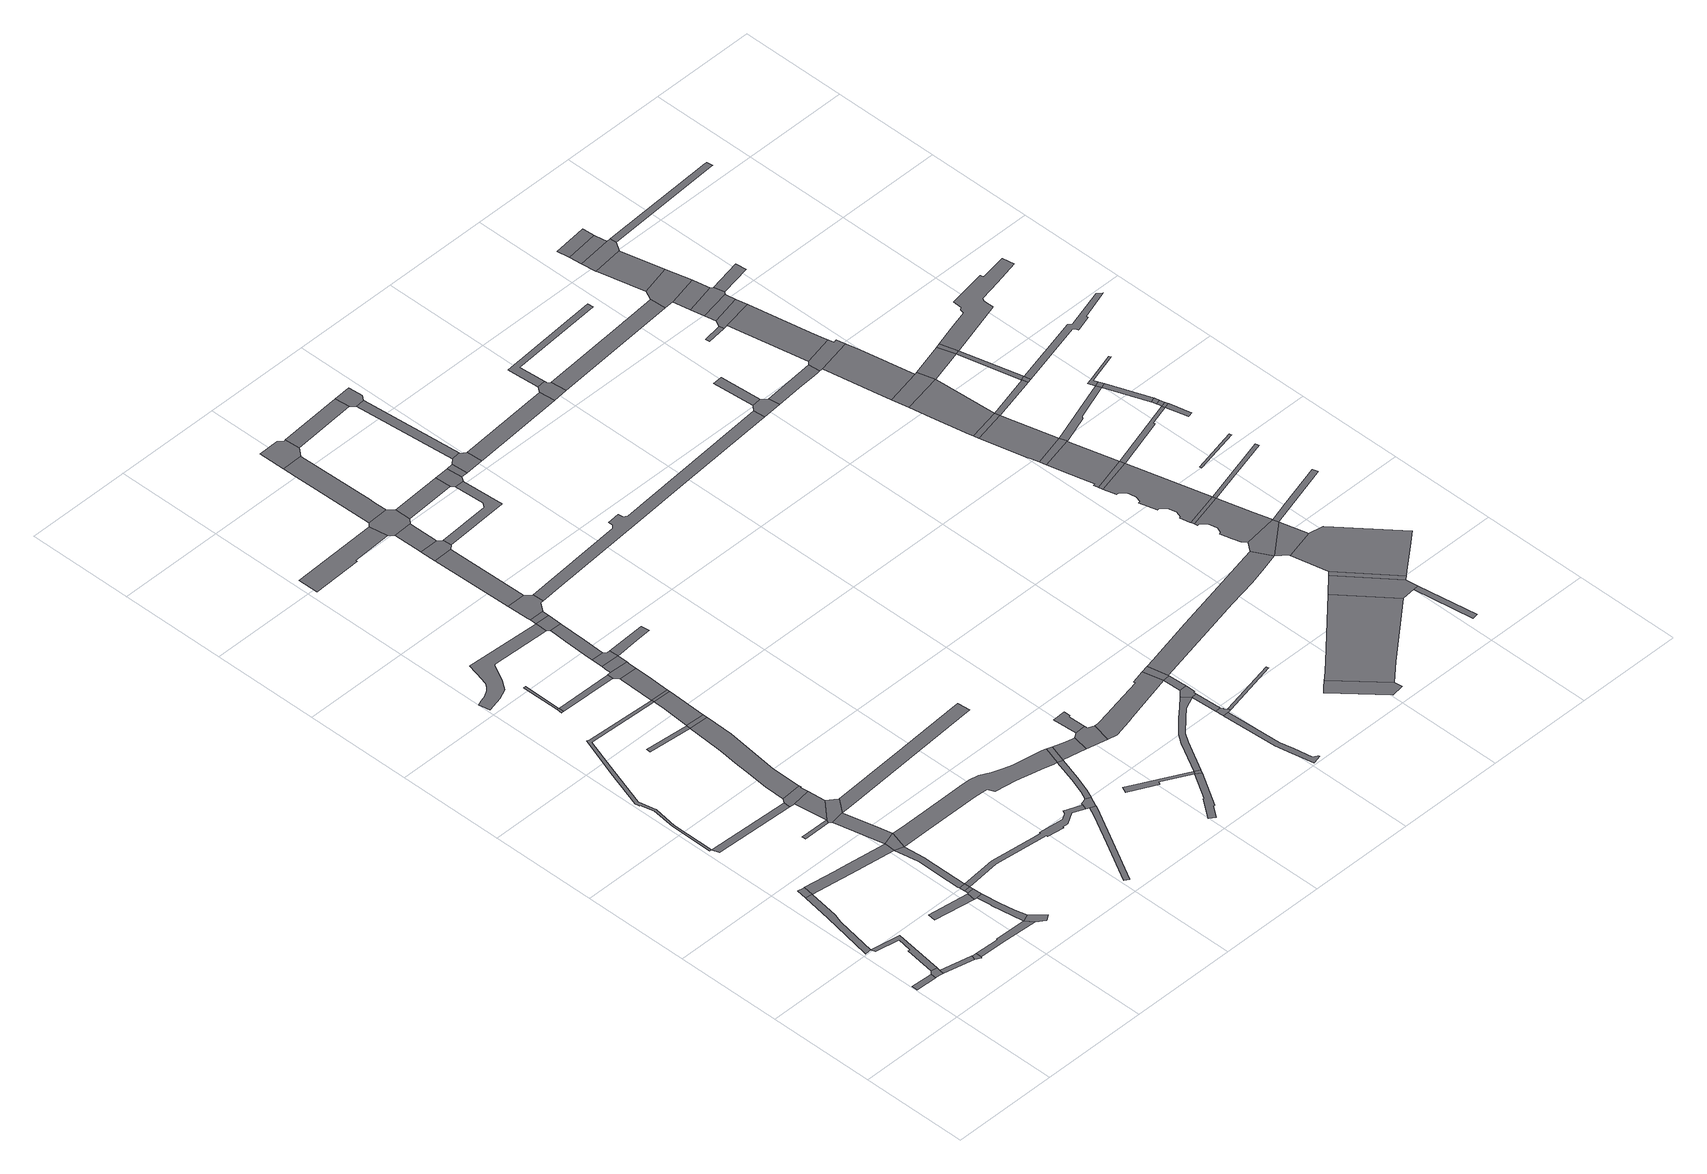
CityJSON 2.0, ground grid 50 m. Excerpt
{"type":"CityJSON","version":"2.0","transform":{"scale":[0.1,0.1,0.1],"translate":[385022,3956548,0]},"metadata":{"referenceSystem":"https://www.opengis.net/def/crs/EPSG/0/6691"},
"CityObjects":{
"road1":{"type":"Road","attributes":{"class":"1040","function":"9020","usage":"9","RoadStructureAttribute.sectionType":"1"},"geometry":[{"type":"MultiSurface","lod":"1","boundaries":[[[0,1,2,3]]]}]},
"road2":{"type":"Road","attributes":{"class":"1040","function":"9020","usage":"9","RoadStructureAttribute.sectionType":"4"},"geometry":[{"type":"MultiSurface","lod":"1","boundaries":[[[4,3,2,5,6,7,8]]]}]},
"road3":{"type":"Road","attributes":{"class":"1040","function":"9020","usage":"9","RoadStructureAttribute.sectionType":"1"},"geometry":[{"type":"MultiSurface","lod":"1","boundaries":[[[9,10,11,12,13,14,4,8]]]}]},
"road4":{"type":"Road","attributes":{"class":"1040","function":"9020","usage":"9","RoadStructureAttribute.sectionType":"1"},"geometry":[{"type":"MultiSurface","lod":"1","boundaries":[[[15,16,17,18,10,19,20,21]]]}]},
"road5":{"type":"Road","attributes":{"class":"1040","function":"9020","usage":"9","RoadStructureAttribute.sectionType":"1"},"geometry":[{"type":"MultiSurface","lod":"1","boundaries":[[[22,7,6,23]]]}]},
"road6":{"type":"Road","attributes":{"class":"1040","function":"9020","usage":"9","RoadStructureAttribute.sectionType":"4"},"geometry":[{"type":"MultiSurface","lod":"1","boundaries":[[[24,25,22,23,26,27]]]}]},
"road7":{"type":"Road","attributes":{"class":"1040","function":"9020","usage":"9","RoadStructureAttribute.sectionType":"4"},"geometry":[{"type":"MultiSurface","lod":"1","boundaries":[[[28,29,15,21,30]]]}]},
"road8":{"type":"Road","attributes":{"class":"1040","function":"9020","usage":"9","RoadStructureAttribute.sectionType":"1"},"geometry":[{"type":"MultiSurface","lod":"1","boundaries":[[[31,32,24,27,33,34,35,36]]]}]},
"road9":{"type":"Road","attributes":{"class":"1040","function":"9020","usage":"9","RoadStructureAttribute.sectionType":"1"},"geometry":[{"type":"MultiSurface","lod":"1","boundaries":[[[37,38,39,40]]]}]},
"road10":{"type":"Road","attributes":{"class":"1040","function":"9020","usage":"9","RoadStructureAttribute.sectionType":"1"},"geometry":[{"type":"MultiSurface","lod":"1","boundaries":[[[41,42,30,21,43,44,45,46]]]}]},
"road11":{"type":"Road","attributes":{"class":"1040","function":"9020","usage":"9","RoadStructureAttribute.sectionType":"1"},"geometry":[{"type":"MultiSurface","lod":"1","boundaries":[[[47,48,49,50]]]}]},
"road12":{"type":"Road","attributes":{"class":"1040","function":"9020","usage":"9","RoadStructureAttribute.sectionType":"1"},"geometry":[{"type":"MultiSurface","lod":"1","boundaries":[[[51,52,53,54,55,56,57,58,36]]]}]},
"road13":{"type":"Road","attributes":{"class":"1040","function":"9020","usage":"9","RoadStructureAttribute.sectionType":"4"},"geometry":[{"type":"MultiSurface","lod":"1","boundaries":[[[59,51,36,35,60,61,62]]]}]},
"road14":{"type":"Road","attributes":{"class":"1040","function":"9020","usage":"9","RoadStructureAttribute.sectionType":"4"},"geometry":[{"type":"MultiSurface","lod":"1","boundaries":[[[63,64,40,39,56,55]]]}]},
"road15":{"type":"Road","attributes":{"class":"1040","function":"9020","usage":"9","RoadStructureAttribute.sectionType":"1"},"geometry":[{"type":"MultiSurface","lod":"1","boundaries":[[[65,66,64,63]]]}]},
"road16":{"type":"Road","attributes":{"class":"1040","function":"9020","usage":"9","RoadStructureAttribute.sectionType":"4"},"geometry":[{"type":"MultiSurface","lod":"1","boundaries":[[[67,68,69,66,65]]]}]},
"road17":{"type":"Road","attributes":{"class":"1040","function":"9020","usage":"9","RoadStructureAttribute.sectionType":"1"},"geometry":[{"type":"MultiSurface","lod":"1","boundaries":[[[70,71,72,73]]]}]},
"road18":{"type":"Road","attributes":{"class":"1040","function":"9020","usage":"9","RoadStructureAttribute.sectionType":"1"},"geometry":[{"type":"MultiSurface","lod":"1","boundaries":[[[45,74,75,76,69,68,77,78,79,80]]]}]},
"road19":{"type":"Road","attributes":{"class":"1040","function":"9020","usage":"9","RoadStructureAttribute.sectionType":"1"},"geometry":[{"type":"MultiSurface","lod":"1","boundaries":[[[81,82,83,84,85,86,87,88,89,50,90,91,92,93,94,95,96,97]]]}]},
"road20":{"type":"Road","attributes":{"class":"1040","function":"9020","usage":"9","RoadStructureAttribute.sectionType":"4"},"geometry":[{"type":"MultiSurface","lod":"1","boundaries":[[[46,45,80,98]]]}]},
"road21":{"type":"Road","attributes":{"class":"1040","function":"9020","usage":"9","RoadStructureAttribute.sectionType":"1"},"geometry":[{"type":"MultiSurface","lod":"1","boundaries":[[[99,100,101,46,98]]]}]},
"road22":{"type":"Road","attributes":{"class":"1040","function":"9020","usage":"9","RoadStructureAttribute.sectionType":"1"},"geometry":[{"type":"MultiSurface","lod":"1","boundaries":[[[102,103,104,73]]]}]},
"road23":{"type":"Road","attributes":{"class":"1040","function":"9020","usage":"9","RoadStructureAttribute.sectionType":"4"},"geometry":[{"type":"MultiSurface","lod":"1","boundaries":[[[105,102,73,72,101,100]]]}]},
"road24":{"type":"Road","attributes":{"class":"1040","function":"9020","usage":"9","RoadStructureAttribute.sectionType":"4"},"geometry":[{"type":"MultiSurface","lod":"1","boundaries":[[[106,107,108,109,49,48,104,103]]]}]},
"road25":{"type":"Road","attributes":{"class":"1040","function":"9020","usage":"9","RoadStructureAttribute.sectionType":"4"},"geometry":[{"type":"MultiSurface","lod":"1","boundaries":[[[110,111,112,113,114,115]]]}]},
"road26":{"type":"Road","attributes":{"class":"1040","function":"9020","usage":"9","RoadStructureAttribute.sectionType":"1"},"geometry":[{"type":"MultiSurface","lod":"1","boundaries":[[[110,116,117,111]]]}]},
"road27":{"type":"Road","attributes":{"class":"1040","function":"9020","usage":"9","RoadStructureAttribute.sectionType":"1"},"geometry":[{"type":"MultiSurface","lod":"1","boundaries":[[[118,119,120,121,122]]]}]},
"road28":{"type":"Road","attributes":{"class":"1040","function":"9020","usage":"9","RoadStructureAttribute.sectionType":"1"},"geometry":[{"type":"MultiSurface","lod":"1","boundaries":[[[123,124,125,126,127,109,108,128,129,130,131,122]]]}]},
"road29":{"type":"Road","attributes":{"class":"1040","function":"9020","usage":"9","RoadStructureAttribute.sectionType":"1"},"geometry":[{"type":"MultiSurface","lod":"1","boundaries":[[[132,115,114,133,134]]]}]},
"road30":{"type":"Road","attributes":{"class":"1040","function":"9020","usage":"9","RoadStructureAttribute.sectionType":"1"},"geometry":[{"type":"MultiSurface","lod":"1","boundaries":[[[67,135,136,137,138,139,140,141,142,143,144,145,146,147,148,149,68]]]}]},
"road31":{"type":"Road","attributes":{"class":"1040","function":"9020","usage":"9","RoadStructureAttribute.sectionType":"1"},"geometry":[{"type":"MultiSurface","lod":"1","boundaries":[[[150,151,152,153,154,155,156,157,158,159,160,161,162,163,164,165,166,167,168,169,170,171,172,173]]]}]},
"road32":{"type":"Road","attributes":{"class":"1040","function":"9020","usage":"9","RoadStructureAttribute.sectionType":"4"},"geometry":[{"type":"MultiSurface","lod":"1","boundaries":[[[174,118,122,131,175]]]}]},
"road33":{"type":"Road","attributes":{"class":"1040","function":"9020","usage":"9","RoadStructureAttribute.sectionType":"1"},"geometry":[{"type":"MultiSurface","lod":"1","boundaries":[[[176,177,174,175,178]]]}]},
"road34":{"type":"Road","attributes":{"class":"1040","function":"9020","usage":"9","RoadStructureAttribute.sectionType":"4"},"geometry":[{"type":"MultiSurface","lod":"1","boundaries":[[[97,96,176,178,179]]]}]},
"road35":{"type":"Road","attributes":{"class":"1040","function":"9020","usage":"9","RoadStructureAttribute.sectionType":"1"},"geometry":[{"type":"MultiSurface","lod":"1","boundaries":[[[179,180,181,182,183,97]]]}]},
"road36":{"type":"Road","attributes":{"class":"1040","function":"9020","usage":"9","RoadStructureAttribute.sectionType":"1"},"geometry":[{"type":"MultiSurface","lod":"1","boundaries":[[[184,185,186,187,188,189,190,191,192,193,194,195,196,197,198,98,80,199,200,201,202,203,204,205,206,207]]]}]},
"road37":{"type":"Road","attributes":{"class":"1040","function":"9020","usage":"9","RoadStructureAttribute.sectionType":"1"},"geometry":[{"type":"MultiSurface","lod":"1","boundaries":[[[208,209,210,211,212,213,214,215]]]}]},
"road38":{"type":"Road","attributes":{"class":"1040","function":"9020","usage":"9","RoadStructureAttribute.sectionType":"4"},"geometry":[{"type":"MultiSurface","lod":"1","boundaries":[[[216,217,134,133,182,181,218]]]}]},
"road39":{"type":"Road","attributes":{"class":"1040","function":"9020","usage":"9","RoadStructureAttribute.sectionType":"1"},"geometry":[{"type":"MultiSurface","lod":"1","boundaries":[[[219,220,217,216,221]]]}]},
"road40":{"type":"Road","attributes":{"class":"1040","function":"9020","usage":"9","RoadStructureAttribute.sectionType":"4"},"geometry":[{"type":"MultiSurface","lod":"1","boundaries":[[[222,219,221,223,224,225]]]}]},
"road41":{"type":"Road","attributes":{"class":"1040","function":"9020","usage":"9","RoadStructureAttribute.sectionType":"1"},"geometry":[{"type":"MultiSurface","lod":"1","boundaries":[[[226,227,228,229,230,105,100]]]}]},
"road42":{"type":"Road","attributes":{"class":"1040","function":"9020","usage":"9","RoadStructureAttribute.sectionType":"1"},"geometry":[{"type":"MultiSurface","lod":"1","boundaries":[[[231,232,233,234,222,225,235]]]}]},
"road43":{"type":"Road","attributes":{"class":"1040","function":"9020","usage":"9","RoadStructureAttribute.sectionType":"1"},"geometry":[{"type":"MultiSurface","lod":"1","boundaries":[[[236,237,238,239,240,241,242]]]}]},
"road44":{"type":"Road","attributes":{"class":"1040","function":"9020","usage":"9","RoadStructureAttribute.sectionType":"4"},"geometry":[{"type":"MultiSurface","lod":"1","boundaries":[[[173,172,232,231,243]]]}]},
"road45":{"type":"Road","attributes":{"class":"1040","function":"9020","usage":"9","RoadStructureAttribute.sectionType":"1"},"geometry":[{"type":"MultiSurface","lod":"1","boundaries":[[[243,244,245,173]]]}]},
"road46":{"type":"Road","attributes":{"class":"1040","function":"9020","usage":"9","RoadStructureAttribute.sectionType":"4"},"geometry":[{"type":"MultiSurface","lod":"1","boundaries":[[[246,247,248,249,250,143,142,251,210,209,252]]]}]},
"road47":{"type":"Road","attributes":{"class":"1040","function":"9020","usage":"9","RoadStructureAttribute.sectionType":"1"},"geometry":[{"type":"MultiSurface","lod":"1","boundaries":[[[253,254,255,223,221]]]}]},
"road48":{"type":"Road","attributes":{"class":"1040","function":"9020","usage":"9","RoadStructureAttribute.sectionType":"4"},"geometry":[{"type":"MultiSurface","lod":"1","boundaries":[[[256,257,258,259,260,261,245,244]]]}]},
"road49":{"type":"Road","attributes":{"class":"1040","function":"9020","usage":"9","RoadStructureAttribute.sectionType":"1"},"geometry":[{"type":"MultiSurface","lod":"1","boundaries":[[[262,263,260,259]]]}]},
"road50":{"type":"Road","attributes":{"class":"1040","function":"9020","usage":"9","RoadStructureAttribute.sectionType":"1"},"geometry":[{"type":"MultiSurface","lod":"1","boundaries":[[[264,265,249,248,266,267,268,207]]]}]},
"road51":{"type":"Road","attributes":{"class":"1040","function":"9020","usage":"9","RoadStructureAttribute.sectionType":"4"},"geometry":[{"type":"MultiSurface","lod":"1","boundaries":[[[269,270,271,272,273,274,263,262]]]}]},
"road52":{"type":"Road","attributes":{"class":"1040","function":"9020","usage":"9","RoadStructureAttribute.sectionType":"1"},"geometry":[{"type":"MultiSurface","lod":"1","boundaries":[[[275,276,273,272]]]}]},
"road53":{"type":"Road","attributes":{"class":"1040","function":"9020","usage":"9","RoadStructureAttribute.sectionType":"4"},"geometry":[{"type":"MultiSurface","lod":"1","boundaries":[[[277,184,207,268,278]]]}]},
"road54":{"type":"Road","attributes":{"class":"1040","function":"9020","usage":"9","RoadStructureAttribute.sectionType":"4"},"geometry":[{"type":"MultiSurface","lod":"1","boundaries":[[[279,280,281,282,239,238,276,275]]]}]},
"road55":{"type":"Road","attributes":{"class":"1040","function":"9020","usage":"9","RoadStructureAttribute.sectionType":"1"},"geometry":[{"type":"MultiSurface","lod":"1","boundaries":[[[283,284,285,286,287,288]]]}]},
"road56":{"type":"Road","attributes":{"class":"1040","function":"9020","usage":"9","RoadStructureAttribute.sectionType":"1"},"geometry":[{"type":"MultiSurface","lod":"1","boundaries":[[[289,290,277,278,291,292]]]}]},
"road57":{"type":"Road","attributes":{"class":"1040","function":"9020","usage":"9","RoadStructureAttribute.sectionType":"1"},"geometry":[{"type":"MultiSurface","lod":"1","boundaries":[[[293,294,295,296,297,298,299,288]]]}]},
"road58":{"type":"Road","attributes":{"class":"1040","function":"9020","usage":"9","RoadStructureAttribute.sectionType":"1"},"geometry":[{"type":"MultiSurface","lod":"1","boundaries":[[[300,301,302,303,304,305,282,281]]]}]},
"road59":{"type":"Road","attributes":{"class":"1040","function":"9020","usage":"9","RoadStructureAttribute.sectionType":"4"},"geometry":[{"type":"MultiSurface","lod":"1","boundaries":[[[306,307,308,292,291,309,310]]]}]},
"road60":{"type":"Road","attributes":{"class":"1040","function":"9020","usage":"9","RoadStructureAttribute.sectionType":"4"},"geometry":[{"type":"MultiSurface","lod":"1","boundaries":[[[311,312,283,288,299,313]]]}]},
"road61":{"type":"Road","attributes":{"class":"1040","function":"9020","usage":"9","RoadStructureAttribute.sectionType":"4"},"geometry":[{"type":"MultiSurface","lod":"1","boundaries":[[[314,303,302,315,316,317,318]]]}]},
"road62":{"type":"Road","attributes":{"class":"1040","function":"9020","usage":"9","RoadStructureAttribute.sectionType":"1"},"geometry":[{"type":"MultiSurface","lod":"1","boundaries":[[[319,320,321,322,271,270,323]]]}]},
"road63":{"type":"Road","attributes":{"class":"1040","function":"9020","usage":"9","RoadStructureAttribute.sectionType":"1"},"geometry":[{"type":"MultiSurface","lod":"1","boundaries":[[[324,325,326,280,279,327]]]}]},
"road64":{"type":"Road","attributes":{"class":"1040","function":"9020","usage":"9","RoadStructureAttribute.sectionType":"1"},"geometry":[{"type":"MultiSurface","lod":"1","boundaries":[[[328,329,330,331,308,307]]]}]},
"road65":{"type":"Road","attributes":{"class":"1040","function":"9020","usage":"9","RoadStructureAttribute.sectionType":"4"},"geometry":[{"type":"MultiSurface","lod":"1","boundaries":[[[332,333,324,327,320,319]]]}]},
"road66":{"type":"Road","attributes":{"class":"1040","function":"9020","usage":"9","RoadStructureAttribute.sectionType":"1"},"geometry":[{"type":"MultiSurface","lod":"1","boundaries":[[[334,335,336,337,338,312,311,339,340,341,342,343]]]}]},
"road67":{"type":"Road","attributes":{"class":"1040","function":"9020","usage":"9","RoadStructureAttribute.sectionType":"1"},"geometry":[{"type":"MultiSurface","lod":"1","boundaries":[[[344,316,315,345]]]}]},
"road68":{"type":"Road","attributes":{"class":"1040","function":"9020","usage":"9","RoadStructureAttribute.sectionType":"1"},"geometry":[{"type":"MultiSurface","lod":"1","boundaries":[[[346,347,348,349,350,351,310,309,352,353,354,355]]]}]},
"road69":{"type":"Road","attributes":{"class":"1040","function":"9020","usage":"9","RoadStructureAttribute.sectionType":"1"},"geometry":[{"type":"MultiSurface","lod":"1","boundaries":[[[356,333,332,357]]]}]},
"road70":{"type":"Road","attributes":{"class":"1040","function":"9020","usage":"9","RoadStructureAttribute.sectionType":"4"},"geometry":[{"type":"MultiSurface","lod":"1","boundaries":[[[358,359,360,361,356,357,362]]]}]},
"road71":{"type":"Road","attributes":{"class":"1040","function":"9020","usage":"9","RoadStructureAttribute.sectionType":"1"},"geometry":[{"type":"MultiSurface","lod":"1","boundaries":[[[363,364,365,366,367,368,369,370,371,372,373,374,375]]]}]},
"road72":{"type":"Road","attributes":{"class":"1040","function":"9020","usage":"9","RoadStructureAttribute.sectionType":"1"},"geometry":[{"type":"MultiSurface","lod":"1","boundaries":[[[376,377,361,360]]]}]},
"road73":{"type":"Road","attributes":{"class":"1040","function":"9020","usage":"9","RoadStructureAttribute.sectionType":"4"},"geometry":[{"type":"MultiSurface","lod":"1","boundaries":[[[378,379,380,381,382,383,384,369,368,385,386]]]}]},
"road74":{"type":"Road","attributes":{"class":"1040","function":"9020","usage":"9","RoadStructureAttribute.sectionType":"1"},"geometry":[{"type":"MultiSurface","lod":"1","boundaries":[[[381,380,387,343]]]}]},
"road75":{"type":"Road","attributes":{"class":"1040","function":"9020","usage":"9","RoadStructureAttribute.sectionType":"4"},"geometry":[{"type":"MultiSurface","lod":"1","boundaries":[[[388,389,390,391,334,343,387]]]}]},
"road76":{"type":"Road","attributes":{"class":"1040","function":"9020","usage":"9","RoadStructureAttribute.sectionType":"1"},"geometry":[{"type":"MultiSurface","lod":"1","boundaries":[[[392,393,394,395,396,397,398,399,258,257,400,401,402,403]]]}]},
"road77":{"type":"Road","attributes":{"class":"1040","function":"9020","usage":"9","RoadStructureAttribute.sectionType":"4"},"geometry":[{"type":"MultiSurface","lod":"1","boundaries":[[[404,405,406,344,345,377,376]]]}]},
"road78":{"type":"Road","attributes":{"class":"1040","function":"9020","usage":"9","RoadStructureAttribute.sectionType":"1"},"geometry":[{"type":"MultiSurface","lod":"1","boundaries":[[[391,390,407,355]]]}]},
"road79":{"type":"Road","attributes":{"class":"1040","function":"9020","usage":"9","RoadStructureAttribute.sectionType":"4"},"geometry":[{"type":"MultiSurface","lod":"1","boundaries":[[[408,409,346,355,407]]]}]},
"road80":{"type":"Road","attributes":{"class":"1040","function":"9020","usage":"9","RoadStructureAttribute.sectionType":"1"},"geometry":[{"type":"MultiSurface","lod":"1","boundaries":[[[410,411,386,385]]]}]},
"road81":{"type":"Road","attributes":{"class":"1040","function":"9020","usage":"9","RoadStructureAttribute.sectionType":"1"},"geometry":[{"type":"MultiSurface","lod":"1","boundaries":[[[412,413,358,362,414]]]}]},
"road82":{"type":"Road","attributes":{"name":"国道122号","class":"1040","function":"2","usage":"2","RoadStructureAttribute.sectionType":"4"},"geometry":[{"type":"MultiSurface","lod":"1","boundaries":[[[415,416,417,418,419,420]]]}]},
"road83":{"type":"Road","attributes":{"class":"1040","function":"9020","usage":"9","RoadStructureAttribute.sectionType":"4"},"geometry":[{"type":"MultiSurface","lod":"1","boundaries":[[[421,422,423,424,413,412,425]]]}]},
"road84":{"type":"Road","attributes":{"class":"1040","function":"9020","usage":"9","RoadStructureAttribute.sectionType":"1"},"geometry":[{"type":"MultiSurface","lod":"1","boundaries":[[[426,427,428,429,430,409,408,431,432,433,434]]]}]},
"road85":{"type":"Road","attributes":{"name":"国道122号","class":"1040","function":"2","usage":"2","RoadStructureAttribute.sectionType":"1"},"geometry":[{"type":"MultiSurface","lod":"1","boundaries":[[[435,436,437,438,416,415,439]]]}]},
"road86":{"type":"Road","attributes":{"class":"1040","function":"9020","usage":"9","RoadStructureAttribute.sectionType":"1"},"geometry":[{"type":"MultiSurface","lod":"1","boundaries":[[[440,441,442,443,444,445,424,423]]]}]},
"road87":{"type":"Road","attributes":{"class":"1040","function":"9020","usage":"9","RoadStructureAttribute.sectionType":"4"},"geometry":[{"type":"MultiSurface","lod":"1","boundaries":[[[446,447,448,449,393,392,450]]]}]},
"road88":{"type":"Road","attributes":{"class":"1040","function":"9020","usage":"9","RoadStructureAttribute.sectionType":"1"},"geometry":[{"type":"MultiSurface","lod":"1","boundaries":[[[451,452,449,448]]]}]},
"road89":{"type":"Road","attributes":{"class":"1040","function":"9020","usage":"9","RoadStructureAttribute.sectionType":"1"},"geometry":[{"type":"MultiSurface","lod":"1","boundaries":[[[453,454,455,456,421,425,457]]]}]},
"road90":{"type":"Road","attributes":{"name":"国道122号","class":"1040","function":"2","usage":"2","RoadStructureAttribute.sectionType":"4"},"geometry":[{"type":"MultiSurface","lod":"1","boundaries":[[[458,459,460,436,435,461]]]}]},
"road91":{"type":"Road","attributes":{"class":"1040","function":"9020","usage":"9","RoadStructureAttribute.sectionType":"1"},"geometry":[{"type":"MultiSurface","lod":"1","boundaries":[[[462,463,464,465,447,446,466]]]}]},
"road92":{"type":"Road","attributes":{"name":"国道122号","class":"1040","function":"2","usage":"2","RoadStructureAttribute.sectionType":"1"},"geometry":[{"type":"MultiSurface","lod":"1","boundaries":[[[467,460,459,468]]]}]},
"road93":{"type":"Road","attributes":{"class":"1040","function":"9020","usage":"9","RoadStructureAttribute.sectionType":"1"},"geometry":[{"type":"MultiSurface","lod":"1","boundaries":[[[469,458,461,470]]]}]},
"road94":{"type":"Road","attributes":{"class":"1040","function":"9020","usage":"9","RoadStructureAttribute.sectionType":"4"},"geometry":[{"type":"MultiSurface","lod":"1","boundaries":[[[471,472,426,434,473]]]}]},
"road95":{"type":"Road","attributes":{"class":"1040","function":"9020","usage":"9","RoadStructureAttribute.sectionType":"1"},"geometry":[{"type":"MultiSurface","lod":"1","boundaries":[[[474,475,476,473,434]]]}]},
"road96":{"type":"Road","attributes":{"class":"1040","function":"9020","usage":"9","RoadStructureAttribute.sectionType":"1"},"geometry":[{"type":"MultiSurface","lod":"1","boundaries":[[[477,478,479,480,481,482,483,484,485,486,487,488,489,472,471]]]}]},
"road97":{"type":"Road","attributes":{"class":"1040","function":"9020","usage":"9","RoadStructureAttribute.sectionType":"4"},"geometry":[{"type":"MultiSurface","lod":"1","boundaries":[[[490,491,481,480]]]}]},
"road98":{"type":"Road","attributes":{"class":"1040","function":"9020","usage":"9","RoadStructureAttribute.sectionType":"1"},"geometry":[{"type":"MultiSurface","lod":"1","boundaries":[[[492,493,494,495,496,497,498,499,500,501,502,503,504,505,506,491,490]]]}]},
"road99":{"type":"Road","attributes":{"class":"1040","function":"9020","usage":"9","RoadStructureAttribute.sectionType":"4"},"geometry":[{"type":"MultiSurface","lod":"1","boundaries":[[[507,508,493,492]]]}]},
"road100":{"type":"Road","attributes":{"class":"1040","function":"9020","usage":"9","RoadStructureAttribute.sectionType":"1"},"geometry":[{"type":"MultiSurface","lod":"1","boundaries":[[[509,510,511,512,513,514,508,507]]]}]},
"road101":{"type":"Road","attributes":{"class":"1040","function":"9020","usage":"9","RoadStructureAttribute.sectionType":"1"},"geometry":[{"type":"MultiSurface","lod":"1","boundaries":[[[515,516,517,518]]]}]},
"road102":{"type":"Road","attributes":{"class":"1040","function":"9020","usage":"9","RoadStructureAttribute.sectionType":"4"},"geometry":[{"type":"MultiSurface","lod":"1","boundaries":[[[519,520,521,510,509]]]}]},
"road103":{"type":"Road","attributes":{"class":"1040","function":"9020","usage":"9","RoadStructureAttribute.sectionType":"1"},"geometry":[{"type":"MultiSurface","lod":"1","boundaries":[[[522,523,524,525,526,527,521,520]]]}]},
"road104":{"type":"Road","attributes":{"class":"1040","function":"9020","usage":"9","RoadStructureAttribute.sectionType":"4"},"geometry":[{"type":"MultiSurface","lod":"1","boundaries":[[[528,529,530,524,523]]]}]},
"road105":{"type":"Road","attributes":{"class":"1040","function":"9020","usage":"9","RoadStructureAttribute.sectionType":"1"},"geometry":[{"type":"MultiSurface","lod":"1","boundaries":[[[531,532,533,534,530,529]]]}]},
"road106":{"type":"Road","attributes":{"name":"国道122号","class":"1040","function":"2","usage":"2","RoadStructureAttribute.sectionType":"4"},"geometry":[{"type":"MultiSurface","lod":"1","boundaries":[[[535,536,537,476,475,467,468,538]]]}]},
"road107":{"type":"Road","attributes":{"class":"1040","function":"9020","usage":"9","RoadStructureAttribute.sectionType":"4"},"geometry":[{"type":"MultiSurface","lod":"1","boundaries":[[[539,540,541,532,531]]]}]},
"road108":{"type":"Road","attributes":{"class":"1040","function":"9020","usage":"9","RoadStructureAttribute.sectionType":"1"},"geometry":[{"type":"MultiSurface","lod":"1","boundaries":[[[542,543,544,545,546,541,540]]]}]},
"road109":{"type":"Road","attributes":{"class":"1040","function":"9020","usage":"9","RoadStructureAttribute.sectionType":"4"},"geometry":[{"type":"MultiSurface","lod":"1","boundaries":[[[547,465,464,545,544,548,549,550]]]}]},
"road110":{"type":"Road","attributes":{"class":"1040","function":"9020","usage":"9","RoadStructureAttribute.sectionType":"1"},"geometry":[{"type":"MultiSurface","lod":"1","boundaries":[[[551,552,553,554,547,550]]]}]},
"road111":{"type":"Road","attributes":{"class":"1040","function":"9020","usage":"9","RoadStructureAttribute.sectionType":"4"},"geometry":[{"type":"MultiSurface","lod":"1","boundaries":[[[553,555,556,515,518,554]]]}]},
"road112":{"type":"Road","attributes":{"class":"1040","function":"9020","usage":"9","RoadStructureAttribute.sectionType":"1"},"geometry":[{"type":"MultiSurface","lod":"1","boundaries":[[[557,558,556,555]]]}]},
"road113":{"type":"Road","attributes":{"class":"1040","function":"9020","usage":"9","RoadStructureAttribute.sectionType":"4"},"geometry":[{"type":"MultiSurface","lod":"1","boundaries":[[[559,560,561,562,453,457,563]]]}]},
"road114":{"type":"Road","attributes":{"class":"1040","function":"9020","usage":"9","RoadStructureAttribute.sectionType":"4"},"geometry":[{"type":"MultiSurface","lod":"1","boundaries":[[[564,565,566,567,568,558,557]]]}]},
"road115":{"type":"Road","attributes":{"class":"1040","function":"9020","usage":"9","RoadStructureAttribute.sectionType":"1"},"geometry":[{"type":"MultiSurface","lod":"1","boundaries":[[[569,559,563,568,567]]]}]},
"road116":{"type":"Road","attributes":{"class":"1040","function":"9020","usage":"9","RoadStructureAttribute.sectionType":"1"},"geometry":[{"type":"MultiSurface","lod":"1","boundaries":[[[570,571,572,562,561]]]}]},
"road117":{"type":"Road","attributes":{"class":"1040","function":"9020","usage":"9","RoadStructureAttribute.sectionType":"1"},"geometry":[{"type":"MultiSurface","lod":"1","boundaries":[[[528,573,574,529]]]}]},
"road118":{"type":"Road","attributes":{"class":"1040","function":"9020","usage":"9","RoadStructureAttribute.sectionType":"4"},"geometry":[{"type":"MultiSurface","lod":"1","boundaries":[[[575,576,577,578,571,570]]]}]},
"road119":{"type":"Road","attributes":{"class":"1040","function":"9020","usage":"9","RoadStructureAttribute.sectionType":"1"},"geometry":[{"type":"MultiSurface","lod":"1","boundaries":[[[579,580,578,577]]]}]},
"road120":{"type":"Road","attributes":{"class":"1040","function":"9020","usage":"9","RoadStructureAttribute.sectionType":"1"},"geometry":[{"type":"MultiSurface","lod":"1","boundaries":[[[581,582,583,584,471,473]]]}]},
"road121":{"type":"Road","attributes":{"class":"1040","function":"9020","usage":"9","RoadStructureAttribute.sectionType":"4"},"geometry":[{"type":"MultiSurface","lod":"1","boundaries":[[[585,586,587,580,579]]]}]},
"road122":{"type":"Road","attributes":{"class":"1040","function":"9020","usage":"9","RoadStructureAttribute.sectionType":"1"},"geometry":[{"type":"MultiSurface","lod":"1","boundaries":[[[588,589,490,480,590,591]]]}]},
"road123":{"type":"Road","attributes":{"class":"1040","function":"9020","usage":"9","RoadStructureAttribute.sectionType":"1"},"geometry":[{"type":"MultiSurface","lod":"1","boundaries":[[[592,539,531,593]]]}]},
"road124":{"type":"Road","attributes":{"class":"1040","function":"9020","usage":"9","RoadStructureAttribute.sectionType":"1"},"geometry":[{"type":"MultiSurface","lod":"1","boundaries":[[[594,520,519,595,596,597]]]}]},
"road125":{"type":"Road","attributes":{"class":"1040","function":"9020","usage":"9","RoadStructureAttribute.sectionType":"1"},"geometry":[{"type":"MultiSurface","lod":"1","boundaries":[[[598,507,492,599,600,601]]]}]},
"road126":{"type":"Road","attributes":{"class":"1040","function":"9020","usage":"9","RoadStructureAttribute.sectionType":"1"},"geometry":[{"type":"MultiSurface","lod":"1","boundaries":[[[602,603,604,605]]]}]},
"road127":{"type":"Road","attributes":{"class":"1040","function":"9020","usage":"9","RoadStructureAttribute.sectionType":"1"},"geometry":[{"type":"MultiSurface","lod":"1","boundaries":[[[606,566,565,607]]]}]},
"road128":{"type":"Road","attributes":{"class":"1040","function":"9020","usage":"9","RoadStructureAttribute.sectionType":"4"},"geometry":[{"type":"MultiSurface","lod":"1","boundaries":[[[608,609,574,573,610]]]}]},
"road129":{"type":"Road","attributes":{"class":"1040","function":"9020","usage":"9","RoadStructureAttribute.sectionType":"1"},"geometry":[{"type":"MultiSurface","lod":"1","boundaries":[[[611,593,609,608]]]}]},
"road130":{"type":"Road","attributes":{"class":"1040","function":"9020","usage":"9","RoadStructureAttribute.sectionType":"4"},"geometry":[{"type":"MultiSurface","lod":"1","boundaries":[[[612,592,593,611]]]}]},
"road131":{"type":"Road","attributes":{"class":"1040","function":"9020","usage":"9","RoadStructureAttribute.sectionType":"4"},"geometry":[{"type":"MultiSurface","lod":"1","boundaries":[[[613,594,597,614]]]}]},
"road132":{"type":"Road","attributes":{"class":"1040","function":"9020","usage":"9","RoadStructureAttribute.sectionType":"1"},"geometry":[{"type":"MultiSurface","lod":"1","boundaries":[[[615,616,614,597]]]}]},
"road133":{"type":"Road","attributes":{"class":"1040","function":"9020","usage":"9","RoadStructureAttribute.sectionType":"1"},"geometry":[{"type":"MultiSurface","lod":"1","boundaries":[[[617,601,618,619]]]}]},
"road134":{"type":"Road","attributes":{"class":"1040","function":"9020","usage":"9","RoadStructureAttribute.sectionType":"4"},"geometry":[{"type":"MultiSurface","lod":"1","boundaries":[[[620,621,598,601,617]]]}]},
"road135":{"type":"Road","attributes":{"class":"1040","function":"9020","usage":"9","RoadStructureAttribute.sectionType":"1"},"geometry":[{"type":"MultiSurface","lod":"1","boundaries":[[[622,621,620,623]]]}]},
"road136":{"type":"Road","attributes":{"class":"1040","function":"9020","usage":"9","RoadStructureAttribute.sectionType":"4"},"geometry":[{"type":"MultiSurface","lod":"1","boundaries":[[[624,616,615,625,622,623]]]}]},
"road137":{"type":"Road","attributes":{"class":"1040","function":"9020","usage":"9","RoadStructureAttribute.sectionType":"1"},"geometry":[{"type":"MultiSurface","lod":"1","boundaries":[[[613,626,627,628,629,630,594]]]}]},
"road138":{"type":"Road","attributes":{"class":"1040","function":"9020","usage":"9","RoadStructureAttribute.sectionType":"1"},"geometry":[{"type":"MultiSurface","lod":"1","boundaries":[[[631,632,633,634,576,575,635]]]}]},
"road139":{"type":"Road","attributes":{"class":"1040","function":"9020","usage":"9","RoadStructureAttribute.sectionType":"1"},"geometry":[{"type":"MultiSurface","lod":"1","boundaries":[[[636,637,638,608,610,639,640,641,642,643,644,645]]]}]},
"road140":{"type":"Road","attributes":{"class":"1040","function":"9020","usage":"9","RoadStructureAttribute.sectionType":"1"},"geometry":[{"type":"MultiSurface","lod":"1","boundaries":[[[646,647,648,649,650,651,652,653,654,655,656,657,658,659,660,661,612,611]]]}]}
},
"vertices":[
[6,247,0],[5,219,0],[106,215,0],[107,241,0],
[121,255,0],[107,215,0],[144,210,0],[148,234,0],[151,251,0],
[185,485,0],[45,508,0],[53,488,0],[164,469,0],[153,398,0],[144,399,0],
[86,898,0],[62,752,0],[17,513,0],[16,507,0],[82,704,0],[94,746,0],[118,894,0],
[293,202,0],[287,178,0],
[316,199,0],[305,199,0],[311,165,0],[315,172,0],
[124,942,0],[93,947,0],[125,942,0],
[430,198,0],[429,193,0],[371,169,0],[454,166,0],[606,159,0],[577,194,0],
[348,485,0],[343,449,0],[533,419,0],[539,458,0],
[313,916,0],[273,922,0],[266,873,0],[306,867,0],[520,837,0],[523,888,0],
[43,1319,0],[419,1304,0],[420,1336,0],[31,1353,0],
[614,209,0],[599,265,0],[586,335,0],[578,411,0],[577,419,0],[548,416,0],[557,349,0],[555,349,0],
[628,193,0],[618,150,0],[642,131,0],[669,150,0],
[575,463,0],[544,461,0],
[573,482,0],[543,480,0],
[574,482,0],[572,507,0],[542,505,0],
[330,1150,0],[331,1132,0],[457,1132,0],[465,1150,0],
[541,726,0],[541,612,0],[541,511,0],[572,512,0],[571,612,0],[571,727,0],[561,824,0],
[158,2131,0],[144,2135,0],[78,1941,0],[15,1748,0],[18,1729,0],[22,1730,0],[38,1668,0],[22,1554,0],[20,1353,0],[31,1554,0],[49,1668,0],[49,1670,0],[30,1748,0],[93,1938,0],[152,2117,0],[487,2102,0],[488,2116,0],
[587,910,0],
[575,963,0],[536,1133,0],[471,1122,0],
[540,1233,0],[532,1313,0],[445,1303,0],
[585,1196,0],
[528,1352,0],[532,1352,0],[532,1362,0],[434,1354,0],
[205,2344,0],[195,2344,0],[194,2318,0],[198,2318,0],[204,2318,0],[205,2343,0],
[205,2523,0],[195,2523,0],
[477,1916,0],[271,1934,0],[271,1924,0],[270,1914,0],[476,1896,0],
[465,1743,0],[463,1706,0],[455,1632,0],[448,1568,0],[437,1450,0],[531,1367,0],[533,1502,0],[563,1758,0],[567,1893,0],
[471,2340,0],[473,2310,0],[474,2340,0],
[741,499,0],[994,470,0],[992,463,0],[1070,453,0],[1072,460,0],[1097,457,0],[1154,490,0],[1208,467,0],[1218,491,0],[1140,521,0],[1133,506,0],[1104,490,0],[987,502,0],[986,496,0],[741,524,0],
[140,2762,0],[117,2672,0],[114,2661,0],[112,2655,0],[110,2648,0],[104,2639,0],[99,2631,0],[92,2625,0],[85,2618,0],[74,2610,0],[61,2604,0],[54,2599,0],[41,2595,0],[26,2590,0],[3,2583,0],[13,2530,0],[84,2546,0],[136,2569,0],[165,2612,0],[189,2656,0],[208,2692,0],[213,2698,0],[491,2688,0],[494,2743,0],
[478,1916,0],[568,1913,0],
[489,2102,0],[487,2056,0],[573,2099,0],
[574,2113,0],
[576,2199,0],[579,2286,0],[492,2289,0],[492,2280,0],
[1351,816,0],[1334,821,0],[1328,822,0],[1287,830,0],[1276,832,0],[1195,845,0],[1149,859,0],[1107,876,0],[1059,899,0],[1016,909,0],[982,909,0],[902,909,0],[864,909,0],[709,909,0],[633,909,0],[702,825,0],[965,825,0],[1025,821,0],[1038,790,0],[1140,775,0],[1227,754,0],[1267,745,0],[1307,735,0],[1325,731,0],
[1228,409,0],[1248,449,0],[1225,460,0],[1206,421,0],[1124,272,0],[1015,75,0],[1037,63,0],[1146,260,0],
[581,2337,0],[493,2340,0],[580,2327,0],
[494,2389,0],[493,2367,0],[582,2387,0],
[495,2442,0],[580,2429,0],[567,2428,0],[553,2441,0],
[590,1136,0],[1305,1186,0],[1301,1246,0],[968,1222,0],[907,1218,0],
[559,2675,0],[505,2677,0],[499,2590,0],[496,2459,0],[555,2545,0],
[269,3502,0],[455,3510,0],[456,3512,0],[444,3597,0],[33,3580,0],[36,3484,0],[268,3493,0],
[561,2741,0],
[562,2775,0],[493,2774,0],
[1259,472,0],[1261,476,0],[1271,498,0],[1248,508,0],[1220,498,0],[1209,467,0],[1248,450,0],
[696,2395,0],[769,2400,0],[766,2440,0],
[592,2814,0],[608,2815,0],[604,2867,0],[577,2892,0],[490,2891,0],[493,2789,0],
[570,3279,0],[482,3277,0],
[1293,624,0],[1266,547,0],[1289,539,0],[1317,616,0],[1348,723,0],
[589,3295,0],[591,3295,0],[588,3337,0],[568,3353,0],[480,3351,0],[480,3349,0],
[566,3493,0],[477,3490,0],
[1375,808,0],[1349,725,0],
[587,3515,0],[584,3590,0],[560,3616,0],[460,3612,0],
[1655,314,0],[1398,448,0],[1385,421,0],[1510,356,0],[1517,369,0],[1647,299,0],
[1462,781,0],[1433,790,0],[1458,703,0],[1473,780,0],
[1571,175,0],[1566,177,0],[1500,85,0],[1524,67,0],[1564,121,0],[1571,118,0],[1672,284,0],
[558,3685,0],[558,3700,0],[552,4070,0],[453,4068,0],[454,4000,0],[455,3915,0],
[1549,785,0],[1548,799,0],[1498,797,0],[1557,682,0],[1576,771,0],
[1681,300,0],[1657,312,0],[1675,289,0],
[451,4193,0],[582,4108,0],[576,4178,0],[572,4177,0],[550,4195,0],
[885,3514,0],[843,3513,0],[851,3374,0],[834,3353,0],[897,3315,0],
[825,3606,0],[792,3604,0],[777,3603,0],[830,3531,0],
[1544,878,0],[1553,885,0],[1552,914,0],[1492,911,0],
[899,3536,0],[894,3610,0],
[1927,648,0],[1882,608,0],[1835,566,0],[1767,502,0],[1737,459,0],[1761,446,0],[1789,487,0],[1853,548,0],[1896,585,0],[1957,613,0],
[883,4202,0],[888,4132,0],
[1927,853,0],[1863,838,0],[1865,829,0],[1692,792,0],[1663,784,0],[1596,772,0],[1601,673,0],[1684,693,0],[1713,701,0],[1950,759,0],
[927,3613,0],[932,3538,0],
[1015,3618,0],[992,3634,0],[992,3638,0],[950,3634,0],[1020,3544,0],
[2056,24,0],[2054,28,0],[2036,39,0],[2020,124,0],[2007,189,0],[1992,451,0],[1966,450,0],[1979,186,0],[1994,108,0],[2001,76,0],[2011,24,0],[2015,8,0],[2058,20,0],
[951,4115,0],[909,4111,0],
[1996,473,0],[1995,481,0],[1989,491,0],[1964,489,0],[1964,483,0],[1965,463,0],[1965,461,0],[2009,455,0],[2006,467,0],
[1983,614,0],
[1983,628,0],[1990,629,0],[1988,674,0],[1954,673,0],
[1965,2926,0],[1961,2981,0],[1187,2915,0],[1170,2925,0],[1167,2949,0],[1108,2943,0],[1109,2922,0],[1094,2908,0],[720,2825,0],[1187,2863,0],[1484,2887,0],[1931,2923,0],
[951,4116,0],[969,4139,0],[964,4208,0],
[1983,761,0],
[1983,767,0],[1963,861,0],
[2286,516,0],[2283,526,0],
[1467,3581,0],[1460,3655,0],[1031,3545,0],
[2564,106,0],[2384,309,0],[2353,282,0],[2330,261,0],[2510,58,0],[2569,66,0],
[1533,3662,0],[1519,3671,0],[1518,3684,0],[1478,3681,0],[1539,3587,0],
[2717,1031,0],[2646,1015,0],[2517,987,0],[2244,926,0],[2004,871,0],[2452,873,0],[2593,900,0],[2670,920,0],[2764,945,0],
[2936,414,0],[2750,642,0],[2464,380,0],[2395,319,0],[2653,184,0],
[1509,3809,0],[1958,3845,0],[1956,3873,0],[1469,3832,0],[1468,3832,0],[1470,3801,0],
[2056,2934,0],[2051,2988,0],[2026,3009,0],[1981,3005,0],[2038,2932,0],
[2011,3206,0],[1966,3203,0],
[2143,3713,0],[1986,3700,0],[1980,3700,0],[1968,3699,0],[2149,3639,0],
[3027,424,0],[3019,482,0],[2829,715,0],[3001,420,0],
[2254,2950,0],[2290,2953,0],[2303,2954,0],[2299,3009,0],[2177,2944,0],
[2846,730,0],[3037,497,0],
[3068,143,0],[3041,139,0],
[2910,1093,0],[2749,1071,0],[2916,1067,0],
[2809,905,0],[2810,903,0],[2950,939,0],
[2908,1100,0],[2888,1178,0],[2847,1336,0],[2846,1337,0],[2681,1295,0],[2684,1281,0],[2693,1282,0],[2717,1257,0],[2726,1215,0],[2717,1188,0],[2709,1186,0],[2723,1129,0],[2732,1092,0],
[2842,1352,0],[2677,1311,0],
[2744,1731,0],[2579,1689,0],[2593,1630,0],[2604,1631,0],[2627,1608,0],[2636,1568,0],[2627,1538,0],[2618,1536,0],[2640,1455,0],[2650,1457,0],[2673,1433,0],[2682,1394,0],[2672,1362,0],[2665,1361,0],[2676,1315,0],
[2738,1753,0],[2574,1711,0],
[2679,1981,0],[2527,1945,0],[2552,1839,0],[2564,1790,0],[2578,1733,0],[2569,1732,0],
[2218,3414,0],[2127,3401,0],[2130,3381,0],[2221,3392,0],
[2682,1982,0],[2670,2015,0],[2519,1976,0],
[2609,2255,0],[2605,2272,0],[2455,2240,0],[2467,2183,0],[2507,2025,0],[2511,2010,0],
[2606,2272,0],[2600,2297,0],[2450,2265,0],
[2581,2595,0],[2394,2558,0],[2412,2459,0],[2446,2282,0],
[3170,602,0],[3239,657,0],[3019,926,0],[3059,515,0],
[2558,2677,0],[2548,2674,0],[2378,2639,0],
[2502,2909,0],[2490,2968,0],[2486,2989,0],[2319,2955,0],[2362,2725,0],
[2313,3024,0],[2477,3033,0],[2461,3028,0],[2455,3055,0],
[2451,3073,0],[2438,3136,0],[2384,3421,0],[2243,3395,0],
[2374,3475,0],[2231,3445,0],
[2365,3523,0],[2222,3496,0],
[2335,3674,0],[2317,3753,0],[2308,3792,0],[2164,3758,0],[2194,3642,0],
[2372,3534,0],[2374,3535,0],[2364,3584,0],[2352,3592,0],[2209,3560,0],
[2346,3629,0],
[2260,3996,0],[2114,3978,0],[2115,3969,0],
[2819,2326,0],[2812,2351,0],
[2287,4038,0],[2285,4067,0],[2265,4066,0],[2106,4048,0],
[2257,4127,0],[2098,4107,0],
[3223,1155,0],[3231,1157,0],[3224,1184,0],[3013,1123,0],
[2252,4184,0],[2250,4184,0],[2091,4166,0],
[3175,1443,0],[2920,1373,0],[2924,1358,0],[3179,1427,0],
[2717,2722,0],[2741,2640,0],
[2985,2122,0],[2815,2028,0],[2822,2038,0],[2995,2098,0],
[3080,1856,0],[2989,1805,0],[2987,1813,0],[3085,1842,0],
[3147,1557,0],[2931,1507,0],[2933,1498,0],[3150,1547,0],
[2519,3616,0],[2526,3566,0],
[2831,2360,0],[2811,2355,0],[2838,2331,0],
[2761,2645,0],
[2738,2728,0],
[3009,2131,0],[3018,2107,0],
[3069,1903,0],[3093,1911,0],
[3109,1848,0],[3110,1740,0],[3134,1746,0],
[3105,1863,0],[3082,1856,0],
[3075,1880,0],[3099,1886,0],
[3094,1911,0],[3070,1900,0],
[3002,2151,0],[3148,2194,0],[3144,2203,0],[2998,2160,0],[2974,2153,0],
[2866,4073,0],[2863,4102,0],[2854,4102,0],[2303,4068,0],[2857,4073,0],
[3369,2489,0],[3179,2433,0],[3165,2446,0],[3157,2413,0],[3167,2404,0],[3171,2392,0],[3249,2416,0],[3247,2424,0],[3378,2467,0],[3391,2471,0],
[3035,2723,0],[3035,2774,0],[3044,2787,0],[3146,2809,0],[3271,2835,0],[3261,2892,0],[3248,2889,0],[3135,2869,0],[3132,2885,0],[3038,2869,0],[3004,2863,0],[2949,2854,0],[2949,2812,0],[2936,2803,0],[2932,2783,0],[2835,2756,0]
]}
